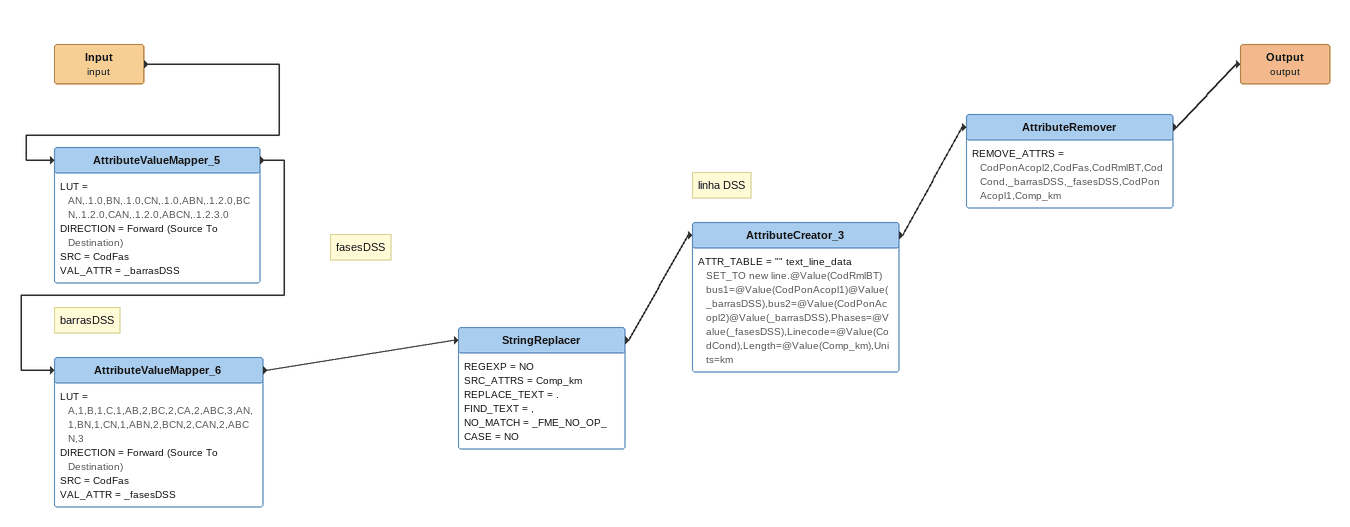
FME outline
Input (input)
    -> AttributeValueMapper_5
Note: barrasDSS
AttributeValueMapper_5
    LUT = AN,.1.0,BN,.1.0,CN,.1.0,ABN,.1.2.0,BCN,.1.2.0,CAN,.1.2.0,ABCN,.1.2.3.0
    DIRECTION = Forward (Source To Destination)
    SRC = CodFas
    VAL_ATTR = _barrasDSS
    -> AttributeValueMapper_6
Note: fasesDSS
AttributeValueMapper_6
    LUT = A,1,B,1,C,1,AB,2,BC,2,CA,2,ABC,3,AN,1,BN,1,CN,1,ABN,2,BCN,2,CAN,2,ABCN,3
    DIRECTION = Forward (Source To Destination)
    SRC = CodFas
    VAL_ATTR = _fasesDSS
    -> StringReplacer
StringReplacer
    REGEXP = NO
    SRC_ATTRS = Comp_km
    REPLACE_TEXT = .
    FIND_TEXT = ,
    NO_MATCH = _FME_NO_OP_
    CASE = NO
    -> AttributeCreator_3
Note: linha DSS
AttributeCreator_3
    ATTR_TABLE = "" text_line_data SET_TO new line.@Value(CodRmlBT) bus1=@Value(CodPonAcopl1)@Value(_barrasDSS),bus2=@Value(CodPonAcopl2)@Value(_barrasDSS),Phases=@Value(_fasesDSS),Linecode=@Value(CodCond),Length=@Value(Comp_km),Units=km
    -> AttributeRemover
AttributeRemover
    REMOVE_ATTRS = CodPonAcopl2,CodFas,CodRmlBT,CodCond,_barrasDSS,_fasesDSS,CodPonAcopl1,Comp_km
    -> Output (output)
Output (output)
